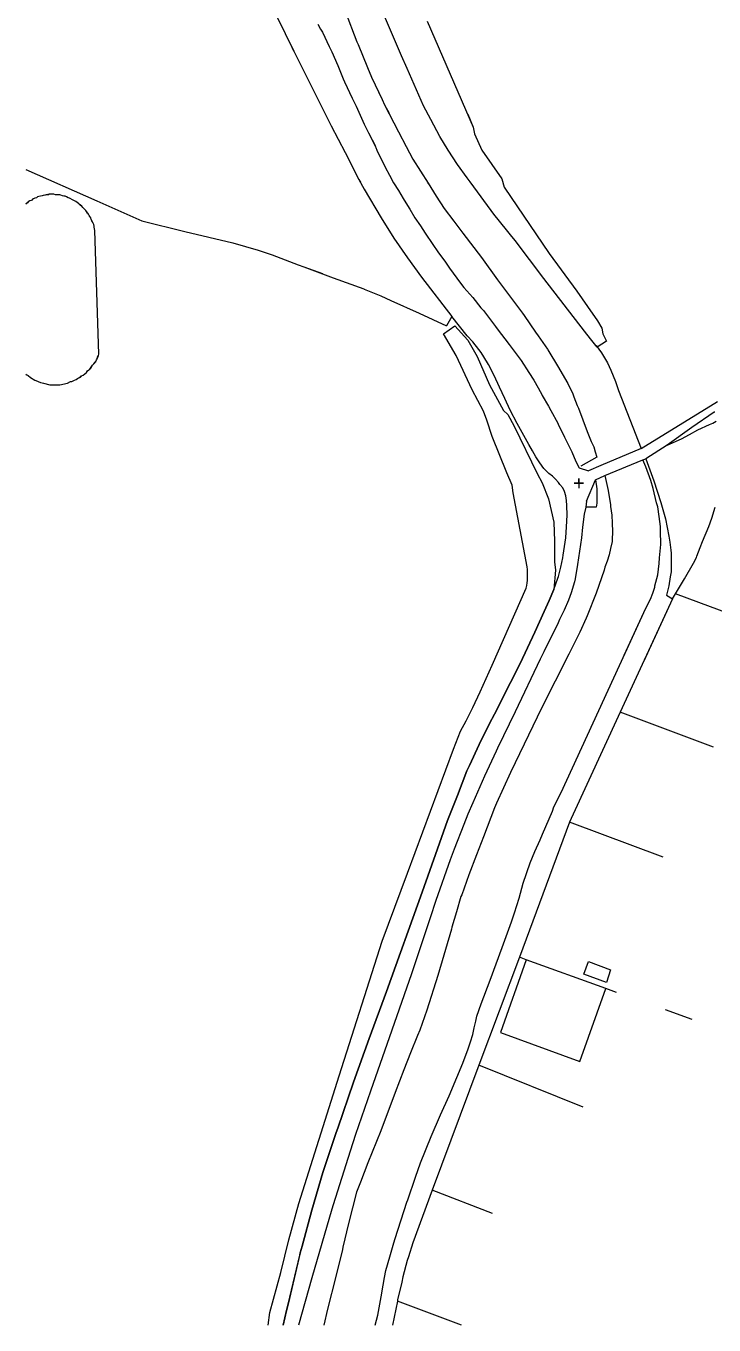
# Model space of a CAD drawing. Header units: millimetres. Extents: x 521005098 to 522149999836, y 174611071 to 175300000107.
# Drawn here: x 521550000236 to 521662250036, y 174699999600 to 174911895531 of the extents above; entities that cross this region are included whole.
import ezdxf

# ---------------------------------------------------------------- set-up
doc = ezdxf.new("R2010")
doc.units = ezdxf.units.MM
doc.header["$LTSCALE"] = 200
doc.header["$PDSIZE"] = 200
for name, color, linetype in [('0-35TEXT', 3, 'Continuous'), ('siteplan$0$0-35TEXT', 3, 'Continuous'), ('siteplan$0$siteplan$0$10', 1, 'Continuous'), ('siteplan$0$siteplan$0$11', 1, 'Continuous'), ('siteplan$0$siteplan$0$12', 1, 'Continuous'), ('siteplan$0$siteplan$0$13', 1, 'Continuous'), ('siteplan$0$siteplan$0$14', 1, 'Continuous'), ('siteplan$0$siteplan$0$15', 1, 'Continuous'), ('siteplan$0$siteplan$0$18', 1, 'Continuous'), ('siteplan$0$siteplan$0$20', 1, 'Continuous'), ('siteplan$0$siteplan$0$28', 1, 'Continuous'), ('siteplan$0$siteplan$0$35', 1, 'Continuous'), ('siteplan$0$siteplan$0$37', 1, 'Continuous'), ('siteplan$0$siteplan$0$39', 1, 'Continuous'), ('siteplan$0$siteplan$0$8', 1, 'Continuous'), ('siteplan$0$siteplan$0$9', 1, 'Continuous')]:
    doc.layers.add(name, color=color, linetype=linetype)
doc.layers.get('siteplan$0$0-35TEXT').off()

# ---------------------------------------------------------------- blocks, each defined once
blk = doc.blocks.new('siteplan$0$siteplan')
at = {"layer": 'siteplan$0$siteplan$0$10', "color": 8}
for p, q in [((21089.38, 74816.62), (21093.69, 74807.81)), ((21097.62, 74812.19), (21098.06, 74811.38)), ((21098.06, 74811.38), (21098.38, 74810.88)), ((21098.38, 74810.88), (21099.44, 74808.56)), ((21093.69, 74807.81), (21099.81, 74795.62)), ((21099.44, 74808.56), (21099.88, 74807.69)), ((21099.88, 74807.69), (21100.88, 74805.44)), ((21100.88, 74805.44), (21101.75, 74803.25)), ((21101.75, 74803.25), (21101.94, 74802.81)), ((21101.94, 74802.81), (21103.19, 74800.12)), ((21103.19, 74800.12), (21103.88, 74798.81)), ((21103.88, 74798.81), (21105.19, 74795.88)), ((21099.81, 74795.62), (21102.06, 74791.25)), ((21105.19, 74795.88), (21105.88, 74794.44)), ((21105.88, 74794.44), (21107, 74792.31)), ((21102.06, 74791.25), (21104.31, 74786.88)), ((21050, 74788.49), (21061.56, 74783.38)), ((21104.31, 74786.88), (21104.56, 74786.44)), ((21061.56, 74783.38), (21068.88, 74780.12)), ((21068.88, 74780.12), (21075.94, 74778.38)), ((21075.94, 74778.38), (21083.75, 74776.5)), ((21083.75, 74776.5), (21087.88, 74775.31)), ((21087.88, 74775.31), (21090.19, 74774.56)), ((21090.19, 74774.56), (21094.38, 74772.94)), ((21094.38, 74772.94), (21095.31, 74772.62)), ((21095.31, 74772.62), (21098.38, 74771.5)), ((21122, 74761.38), (21119.5, 74764.5)), ((21122.88, 74760.38), (21122, 74761.38)), ((21123.88, 74759.12), (21122.88, 74760.38)), ((21124.25, 74758.62), (21123.88, 74759.12)), ((21124.69, 74757.94), (21124.25, 74758.62)), ((21125.44, 74756.69), (21124.69, 74757.94)), ((21126.38, 74754.88), (21125.44, 74756.69)), ((21127.25, 74753), (21126.38, 74754.88)), ((21128.12, 74751.12), (21127.25, 74753)), ((21129, 74749.25), (21128.12, 74751.12)), ((21130.12, 74747.06), (21129, 74749.25)), ((21162.25, 74748.88), (21158.62, 74746.38)), ((21162.38, 74748.88), (21162.25, 74748.88)), ((21132.06, 74743.62), (21130.12, 74747.06)), ((21158.62, 74746.38), (21154.62, 74743.5)), ((21132.62, 74742.62), (21132.06, 74743.62)), ((21133.19, 74741.62), (21132.62, 74742.62)), ((21154.62, 74743.5), (21151.12, 74741.31)), ((21133.81, 74740.62), (21133.19, 74741.62)), ((21134.5, 74739.69), (21133.81, 74740.62)), ((21135.31, 74738.88), (21134.5, 74739.69)), ((21135.88, 74738.44), (21135.31, 74738.88)), ((21136.38, 74738), (21135.88, 74738.44)), ((21136.88, 74737.44), (21136.38, 74738)), ((21137.12, 74737.12), (21136.88, 74737.44)), ((21137.56, 74736.56), (21137.12, 74737.12)), ((21137.88, 74735.94), (21137.56, 74736.56)), ((21138.06, 74735.25), (21137.88, 74735.94)), ((21138.19, 74734.5), (21138.06, 74735.25)), ((21138.25, 74733.69), (21138.19, 74734.5)), ((21138.31, 74732.12), (21138.25, 74733.69)), ((21138.19, 74730.19), (21138.31, 74732.12)), ((21138.06, 74728.38), (21138.19, 74730.19)), ((21137.62, 74725.56), (21138.06, 74728.38)), ((21137.25, 74723.62), (21137.56, 74725.12)), ((21137.56, 74725.12), (21137.62, 74725.56)), ((21136.88, 74722.12), (21137.25, 74723.62)), ((21136.12, 74720), (21136.75, 74721.81)), ((21136.75, 74721.81), (21136.88, 74722.12)), ((21135.38, 74718.19), (21136.12, 74720)), ((21134.56, 74716.38), (21135.38, 74718.19)), ((21133, 74713), (21134.56, 74716.38)), ((21130.62, 74707.88), (21133, 74713)), ((21129.06, 74704.81), (21130.62, 74707.88)), ((21126.44, 74699.62), (21129.06, 74704.81)), ((21123.94, 74694.69), (21125.62, 74698.12)), ((21125.62, 74698.12), (21126.44, 74699.62)), ((21122.38, 74691.25), (21123.94, 74694.69)), ((21121.94, 74690.38), (21122.38, 74691.25)), ((21120.38, 74686.38), (21121.94, 74690.38)), ((21118.75, 74682.31), (21120.38, 74686.38)), ((21117.12, 74677.69), (21118.75, 74682.31)), ((21114.62, 74670.62), (21117.12, 74677.69)), ((21108.81, 74654.38), (21114.62, 74670.62)), ((21106, 74646.75), (21108.81, 74654.38)), ((21103.44, 74639.62), (21106, 74646.75)), ((21100.88, 74632.12), (21103.44, 74639.62)), ((21100.62, 74631.38), (21100.88, 74632.12)), ((21098.44, 74624.88), (21100.62, 74631.38)), ((21096.62, 74618.75), (21098.44, 74624.88)), ((21095.06, 74612.88), (21096.62, 74618.75)), ((21094.75, 74611.75), (21095.06, 74612.88)), ((21092.75, 74603.38), (21094.67, 74611.41)), ((21094.67, 74611.41), (21094.75, 74611.75)), ((21091.97, 74600), (21092.5, 74602.38)), ((21092.5, 74602.38), (21092.75, 74603.38))]:
    blk.add_line(p, q, dxfattribs=at)
at = {"layer": 'siteplan$0$siteplan$0$11', "color": 8}
for p, q in [((21143, 74759.75), (21143.88, 74758.56)), ((21143.88, 74758.56), (21144.88, 74756.94)), ((21144.88, 74756.94), (21145.44, 74755.75)), ((21145.44, 74755.75), (21146.19, 74753.88)), ((21146.19, 74753.88), (21146.69, 74752.44)), ((21146.69, 74752.44), (21150.38, 74743)), ((21151.12, 74740), (21150.62, 74741.12)), ((21151.94, 74737.75), (21151.12, 74740)), ((21144.44, 74738.56), (21145, 74736.12)), ((21145, 74736.12), (21145.38, 74733.81)), ((21152.31, 74736.44), (21151.94, 74737.75)), ((21152.88, 74734.12), (21152.31, 74736.44)), ((21145.38, 74733.81), (21145.38, 74733.5)), ((21153.06, 74733.44), (21152.88, 74734.12)), ((21145.38, 74733.5), (21145.56, 74732.12)), ((21145.56, 74732.12), (21145.62, 74730.81)), ((21153.31, 74731.88), (21153.06, 74733.44)), ((21153.5, 74730.25), (21153.31, 74731.88)), ((21145.62, 74730.81), (21145.69, 74729.44)), ((21145.69, 74729.44), (21145.62, 74728.06)), ((21153.5, 74729.56), (21153.5, 74730.25)), ((21153.56, 74727.31), (21153.5, 74729.56)), ((21145.62, 74727.81), (21145.38, 74726.69)), ((21145.62, 74728.06), (21145.62, 74727.81)), ((21153.38, 74725.12), (21153.56, 74727.31)), ((21145.12, 74725.62), (21144.81, 74724.62)), ((21145.38, 74726.69), (21145.12, 74725.62)), ((21153.31, 74724.19), (21153.38, 74725.12)), ((21144.31, 74723.12), (21143, 74719.38)), ((21144.44, 74723.62), (21144.31, 74723.12)), ((21144.81, 74724.62), (21144.44, 74723.62)), ((21153.06, 74722.38), (21153.31, 74724.19)), ((21152.62, 74720.56), (21153.06, 74722.38)), ((21143, 74719.38), (21141.56, 74715.69)), ((21151.88, 74718.38), (21152.25, 74719.38)), ((21152.25, 74719.38), (21152.62, 74720.38)), ((21152.62, 74720.38), (21152.62, 74720.56)), ((21137.31, 74686.88), (21151.12, 74716.94)), ((21151.12, 74716.94), (21151.88, 74718.38)), ((21141.38, 74715.31), (21140.38, 74713)), ((21141.56, 74715.69), (21141.38, 74715.31)), ((21140.38, 74713), (21139.19, 74710.75)), ((21139.19, 74710.75), (21138.56, 74709.44)), ((21138.56, 74709.44), (21134.12, 74700.62)), ((21134.12, 74700.62), (21131.25, 74694.75)), ((21131.25, 74694.75), (21129.06, 74690.12)), ((21129.06, 74690.12), (21126.75, 74685.12)), ((21126.75, 74685.12), (21126.44, 74684.38)), ((21136.12, 74684.5), (21137.31, 74686.88)), ((21126.44, 74684.38), (21124.62, 74679.62)), ((21134.25, 74680.06), (21135.88, 74683.81)), ((21135.88, 74683.81), (21136.12, 74684.5)), ((21124.62, 74679.62), (21123.5, 74676.69)), ((21133, 74677.25), (21133.88, 74679.12)), ((21133.88, 74679.12), (21134.25, 74680.06)), ((21123.5, 74676.69), (21122.25, 74673.44)), ((21132.25, 74675.38), (21133, 74677.25)), ((21131.12, 74672.06), (21132.25, 74675.38)), ((21122.25, 74673.44), (21121.12, 74670.19)), ((21121.12, 74670.19), (21120.94, 74669.88)), ((21130.44, 74669.62), (21131.12, 74672.06)), ((21120.94, 74669.88), (21120.25, 74667.38)), ((21129.69, 74667.25), (21130.44, 74669.62)), ((21120.25, 74667.38), (21119.5, 74664.88)), ((21129.19, 74665.75), (21129.69, 74667.25)), ((21119.44, 74664.56), (21117.19, 74657)), ((21119.5, 74664.88), (21119.44, 74664.56)), ((21127.69, 74661.56), (21129.19, 74665.75)), ((21125.75, 74656.25), (21127.69, 74661.56)), ((21117.19, 74657), (21115.38, 74651.38)), ((21124.25, 74652.38), (21125.75, 74656.25)), ((21115.38, 74651.38), (21114.25, 74648.12)), ((21123.56, 74650.38), (21124.25, 74652.38)), ((21123.12, 74648.5), (21123.38, 74649.56)), ((21123.38, 74649.56), (21123.56, 74650.38)), ((21113.88, 74647.25), (21112.75, 74644.38)), ((21114.25, 74648.12), (21113.88, 74647.25)), ((21122.5, 74646.19), (21122.88, 74647.38)), ((21122.88, 74647.38), (21123.12, 74648.5)), ((21121.25, 74642.69), (21122.12, 74645.06)), ((21122.12, 74645.06), (21122.5, 74646.19)), ((21112.75, 74644.38), (21111.62, 74641.62)), ((21120.31, 74640.38), (21121.25, 74642.69)), ((21111.62, 74641.62), (21110.25, 74637.94)), ((21119.06, 74637.38), (21120.31, 74640.38)), ((21110.25, 74637.94), (21107.88, 74631.69)), ((21117.62, 74634.31), (21119.06, 74637.38)), ((21116.12, 74630.75), (21117.62, 74634.31)), ((21107.88, 74631.69), (21105.75, 74626.44)), ((21114.38, 74626.44), (21116.12, 74630.75)), ((21105.75, 74626.44), (21104.56, 74623.31)), ((21113.56, 74624.12), (21114.38, 74626.44)), ((21112.31, 74620.44), (21113.56, 74624.12)), ((21103.94, 74621.69), (21102.62, 74616.56)), ((21104.56, 74623.31), (21103.94, 74621.69)), ((21110.25, 74614.12), (21112.12, 74620.06)), ((21112.12, 74620.06), (21112.31, 74620.44)), ((21102.62, 74616.56), (21101.69, 74612.69)), ((21109.38, 74611.12), (21110, 74613.38)), ((21110, 74613.38), (21110.25, 74614.12)), ((21101.62, 74612.31), (21100.56, 74607.94)), ((21101.69, 74612.69), (21101.62, 74612.31)), ((21108.69, 74608.88), (21109.38, 74611.12)), ((21108.5, 74607.75), (21108.69, 74608.88)), ((21100.56, 74607.94), (21099.19, 74602.56)), ((21107.94, 74604.62), (21108.25, 74606.5)), ((21108.25, 74606.5), (21108.5, 74607.75)), ((21107.38, 74601.62), (21107.94, 74604.62)), ((21099.19, 74602.56), (21098.58, 74600)), ((21106.99, 74600), (21107.38, 74601.62))]:
    blk.add_line(p, q, dxfattribs=at)
at = {"layer": 'siteplan$0$siteplan$0$12', "color": 8}
for p, q in [((21122.06, 74797.5), (21122.94, 74795.38)), ((21122.94, 74795.38), (21123.19, 74794.31)), ((21123.19, 74794.31), (21124.38, 74791.62)), ((21124.38, 74791.62), (21127.62, 74786.94)), ((21127.62, 74786.94), (21128, 74785.62)), ((21128, 74785.62), (21135.38, 74774.81)), ((21135.38, 74774.81), (21139.88, 74768.62)), ((21139.88, 74768.62), (21141.62, 74766.12)), ((21141.62, 74766.12), (21143.25, 74763.81)), ((21143.25, 74763.81), (21143.94, 74762.62)), ((21120.19, 74758.12), (21118.12, 74761.69)), ((21143.94, 74762.62), (21144.12, 74761.69)), ((21144.12, 74761.69), (21144.69, 74760.5)), ((21122.81, 74752.56), (21120.19, 74758.12)), ((21124.62, 74749.06), (21122.81, 74752.56)), ((21125.19, 74747.62), (21124.62, 74749.06)), ((21126.06, 74744.94), (21125.19, 74747.62)), ((21128.44, 74739), (21126.06, 74744.94)), ((21129.31, 74737), (21128.44, 74739)), ((21129.5, 74735.75), (21129.31, 74737)), ((21131.75, 74723.69), (21129.5, 74735.75)), ((21131.81, 74723.25), (21131.75, 74723.69)), ((21131.81, 74721.44), (21131.81, 74723.25)), ((21131.69, 74720.62), (21131.75, 74721.06)), ((21131.75, 74721.06), (21131.81, 74721.44)), ((21126.06, 74707.62), (21131.62, 74720.19)), ((21131.62, 74720.19), (21131.69, 74720.62)), ((21124.12, 74703.31), (21126.06, 74707.62)), ((21122.88, 74700.75), (21124.12, 74703.31)), ((21121.81, 74698.56), (21122.88, 74700.75)), ((21120.88, 74696.88), (21121.81, 74698.56)), ((21119.75, 74693.94), (21120.88, 74696.88)), ((21112.25, 74673.69), (21119.75, 74693.94)), ((21108.12, 74662.62), (21112.25, 74673.69)), ((21101.12, 74640.62), (21108.12, 74662.62)), ((21094.5, 74619.81), (21101.12, 74640.62)), ((21092.88, 74613.88), (21094.5, 74619.81)), ((21091.56, 74608.56), (21092.88, 74613.88)), ((21089.81, 74602.06), (21091.56, 74608.56)), ((21089.53, 74600), (21089.81, 74602.06))]:
    blk.add_line(p, q, dxfattribs=at)
at = {"layer": 'siteplan$0$siteplan$0$13', "color": 8}
for p, q in [((21114.88, 74798.88), (21112.19, 74804.94)), ((21106.44, 74803.44), (21108.12, 74799.88)), ((21108.12, 74799.88), (21108.5, 74799.06)), ((21108.5, 74799.06), (21110.75, 74794.62)), ((21116.06, 74796.62), (21114.88, 74798.88)), ((21117.5, 74793.88), (21116.06, 74796.62)), ((21110.75, 74794.62), (21112, 74792.25)), ((21118.88, 74791.62), (21117.5, 74793.88)), ((21112, 74792.25), (21113.12, 74790.19)), ((21120.38, 74789.31), (21118.88, 74791.62)), ((21113.12, 74790.19), (21114.38, 74788.19)), ((21122, 74787.12), (21120.38, 74789.31)), ((21114.38, 74788.19), (21115.62, 74786.25)), ((21122.44, 74786.5), (21122, 74787.12)), ((21115.62, 74786.25), (21116.94, 74784.12)), ((21126.5, 74781), (21122.44, 74786.5)), ((21116.94, 74784.12), (21118.25, 74782.12)), ((21118.25, 74782.12), (21119.81, 74780.06)), ((21126.81, 74780.62), (21126.5, 74781)), ((21129.06, 74777.81), (21126.81, 74780.62)), ((21119.81, 74780.06), (21121.25, 74778.12)), ((21121.25, 74778.12), (21124.31, 74774.12)), ((21129.81, 74776.88), (21129.06, 74777.81)), ((21134.5, 74770.69), (21129.81, 74776.88)), ((21124.31, 74774.12), (21126.94, 74770.5)), ((21126.94, 74770.5), (21129.19, 74767.44)), ((21141.12, 74762.12), (21134.5, 74770.69)), ((21129.19, 74767.44), (21131, 74765.06)), ((21131, 74765.06), (21131.25, 74764.69)), ((21131.25, 74764.69), (21133.12, 74761.94)), ((21118.12, 74761.69), (21119.94, 74763)), ((21119.94, 74763), (21122.06, 74760.62)), ((21133.12, 74761.94), (21133.56, 74761.38)), ((21133.56, 74761.38), (21135.06, 74759.19)), ((21142.12, 74760.88), (21141.12, 74762.12)), ((21122.06, 74760.62), (21123.62, 74758)), ((21135.06, 74759.19), (21135.12, 74759.06)), ((21135.12, 74759.06), (21136.88, 74756.19)), ((21143.19, 74759.5), (21142.12, 74760.88)), ((21144.69, 74760.5), (21143.19, 74759.5)), ((21123.62, 74758), (21125.62, 74753.38)), ((21136.88, 74756.19), (21137.88, 74754.5)), ((21125.62, 74753.38), (21127.88, 74749.19)), ((21137.88, 74754.5), (21138.38, 74753.56)), ((21138.38, 74753.56), (21139.19, 74751.88)), ((21139.19, 74751.88), (21139.38, 74751.38)), ((21139.38, 74751.38), (21139.94, 74750)), ((21127.88, 74749.19), (21128.62, 74748.5)), ((21128.62, 74748.5), (21129.62, 74746.62)), ((21139.94, 74750), (21140.12, 74749.56)), ((21140.12, 74749.56), (21141.56, 74745.75)), ((21129.62, 74746.62), (21133.38, 74738.88)), ((21141.56, 74745.75), (21142.19, 74744.12)), ((21142.19, 74744.12), (21142.62, 74743.25)), ((21142.62, 74743.25), (21142.88, 74742.44)), ((21142.88, 74742.44), (21143.12, 74741.56)), ((21143.12, 74741.56), (21140.5, 74740.12)), ((21133.38, 74738.88), (21134.19, 74737.38)), ((21134.19, 74737.38), (21135.25, 74734.75)), ((21135.25, 74734.75), (21136.12, 74730.94)), ((21136.12, 74730.94), (21136.25, 74727.88)), ((21136.25, 74727.88), (21136.25, 74724.5)), ((21136.38, 74723.12), (21136.12, 74720)), ((21136.25, 74724.5), (21136.38, 74723.12)), ((21136.12, 74720), (21135.38, 74718.19)), ((21135.38, 74718.19), (21134.56, 74716.38)), ((21134.56, 74716.38), (21133, 74713)), ((21133, 74713), (21130.62, 74707.88)), ((21130.62, 74707.88), (21129.06, 74704.81)), ((21129.06, 74704.81), (21126.44, 74699.62)), ((21125.62, 74698.12), (21123.94, 74694.69)), ((21126.44, 74699.62), (21125.62, 74698.12)), ((21123.94, 74694.69), (21122.38, 74691.25)), ((21122.38, 74691.25), (21121.94, 74690.38)), ((21121.94, 74690.38), (21120.38, 74686.38)), ((21120.38, 74686.38), (21118.75, 74682.31)), ((21118.75, 74682.31), (21117.12, 74677.69)), ((21117.12, 74677.69), (21114.62, 74670.62)), ((21114.62, 74670.62), (21108.81, 74654.38)), ((21108.81, 74654.38), (21106, 74646.75)), ((21106, 74646.75), (21103.44, 74639.62)), ((21103.44, 74639.62), (21100.88, 74632.12)), ((21100.88, 74632.12), (21100.62, 74631.38)), ((21100.62, 74631.38), (21098.44, 74624.88)), ((21098.44, 74624.88), (21096.62, 74618.75)), ((21096.62, 74618.75), (21095.06, 74612.88)), ((21095.06, 74612.88), (21094.75, 74611.75)), ((21094.75, 74611.75), (21092.75, 74603.38)), ((21092.5, 74602.38), (21091.97, 74600)), ((21092.75, 74603.38), (21092.5, 74602.38))]:
    blk.add_line(p, q, dxfattribs=at)
blk.add_point((21115.62, 74786.25), dxfattribs=at)
at = {"layer": 'siteplan$0$siteplan$0$14', "color": 8}
for p, q in [((21131.62, 74659.56), (21127.44, 74647.69)), ((21144.62, 74654.88), (21131.62, 74659.56)), ((21140.38, 74643), (21144.62, 74654.88)), ((21127.44, 74647.69), (21140.38, 74643))]:
    blk.add_line(p, q, dxfattribs=at)
at = {"layer": 'siteplan$0$siteplan$0$15', "color": 8}
for p, q in [((21053.81, 74784.44), (21053.75, 74784.38)), ((21054.56, 74784.44), (21053.81, 74784.44)), ((21054.81, 74784.38), (21054.56, 74784.44)), ((21050.25, 74783.06), (21050, 74782.85)), ((21050.38, 74783.19), (21050.25, 74783.06)), ((21050.62, 74783.38), (21050.38, 74783.19)), ((21050.88, 74783.44), (21050.62, 74783.38)), ((21051.06, 74783.62), (21050.88, 74783.44)), ((21051.25, 74783.69), (21051.06, 74783.62)), ((21051.44, 74783.81), (21051.25, 74783.69)), ((21051.69, 74783.88), (21051.44, 74783.81)), ((21051.88, 74784), (21051.69, 74783.88)), ((21052.12, 74784.06), (21051.88, 74784)), ((21052.38, 74784.12), (21052.12, 74784.06)), ((21052.62, 74784.19), (21052.38, 74784.12)), ((21052.81, 74784.25), (21052.62, 74784.19)), ((21053.56, 74784.38), (21052.81, 74784.25)), ((21053.75, 74784.38), (21053.56, 74784.38)), ((21055, 74784.38), (21054.81, 74784.38)), ((21055.25, 74784.38), (21055, 74784.38)), ((21055.5, 74784.38), (21055.25, 74784.38)), ((21055.69, 74784.31), (21055.5, 74784.38)), ((21055.94, 74784.19), (21055.69, 74784.31)), ((21056.19, 74784.12), (21055.94, 74784.19)), ((21056.38, 74784.12), (21056.19, 74784.12)), ((21056.62, 74784), (21056.38, 74784.12)), ((21056.88, 74783.88), (21056.62, 74784)), ((21057.12, 74783.81), (21056.88, 74783.88)), ((21057.69, 74783.5), (21057.12, 74783.81)), ((21057.94, 74783.38), (21057.69, 74783.5)), ((21058.12, 74783.25), (21057.94, 74783.38)), ((21058.56, 74782.94), (21058.12, 74783.25)), ((21058.69, 74782.81), (21058.56, 74782.94)), ((21058.88, 74782.62), (21058.69, 74782.81)), ((21059.12, 74782.5), (21058.88, 74782.62)), ((21059.25, 74782.31), (21059.12, 74782.5)), ((21059.75, 74781.81), (21059.25, 74782.31)), ((21059.88, 74781.62), (21059.75, 74781.81)), ((21060.06, 74781.38), (21059.88, 74781.62)), ((21060.19, 74781.19), (21060.06, 74781.38)), ((21060.31, 74781), (21060.19, 74781.19)), ((21060.44, 74780.81), (21060.31, 74781)), ((21060.56, 74780.62), (21060.44, 74780.81)), ((21060.62, 74780.38), (21060.56, 74780.62)), ((21060.75, 74780.12), (21060.62, 74780.38)), ((21060.88, 74779.94), (21060.75, 74780.12)), ((21060.94, 74779.75), (21060.88, 74779.94)), ((21061.06, 74779.5), (21060.94, 74779.75)), ((21061.12, 74779.25), (21061.06, 74779.5)), ((21061.12, 74779.06), (21061.12, 74779.25)), ((21061.25, 74778.56), (21061.12, 74779.06)), ((21061.88, 74758.38), (21061.25, 74778.56)), ((21061.06, 74756.81), (21061.19, 74757)), ((21061.19, 74757), (21061.38, 74757.19)), ((21061.38, 74757.19), (21061.5, 74757.44)), ((21061.5, 74757.44), (21061.62, 74757.62)), ((21061.62, 74757.62), (21061.69, 74757.88)), ((21061.69, 74757.88), (21061.81, 74758.12)), ((21061.81, 74758.12), (21061.88, 74758.38)), ((21050, 74755.06), (21050.12, 74755)), ((21050.12, 74755), (21050.38, 74754.88)), ((21050.38, 74754.88), (21050.75, 74754.56)), ((21058.88, 74754.62), (21059.06, 74754.81)), ((21059.06, 74754.81), (21059.31, 74754.94)), ((21059.31, 74754.94), (21059.88, 74755.38)), ((21059.88, 74755.38), (21060.06, 74755.62)), ((21060.06, 74755.62), (21060.25, 74755.81)), ((21060.25, 74755.81), (21060.44, 74755.94)), ((21060.44, 74755.94), (21060.62, 74756.12)), ((21060.62, 74756.12), (21060.88, 74756.56)), ((21060.88, 74756.56), (21061.06, 74756.81)), ((21050.75, 74754.56), (21051, 74754.38)), ((21051, 74754.38), (21051.19, 74754.31)), ((21051.19, 74754.31), (21051.44, 74754.12)), ((21051.44, 74754.12), (21051.62, 74754.06)), ((21051.62, 74754.06), (21052.38, 74753.75)), ((21052.38, 74753.75), (21052.62, 74753.69)), ((21052.62, 74753.69), (21052.88, 74753.62)), ((21052.88, 74753.62), (21053.88, 74753.38)), ((21053.88, 74753.38), (21054.38, 74753.38)), ((21054.38, 74753.38), (21054.62, 74753.38)), ((21054.62, 74753.38), (21054.94, 74753.38)), ((21054.94, 74753.38), (21055.25, 74753.38)), ((21055.25, 74753.38), (21055.5, 74753.38)), ((21055.5, 74753.38), (21056.75, 74753.62)), ((21056.75, 74753.62), (21057.25, 74753.88)), ((21057.25, 74753.88), (21057.5, 74753.88)), ((21057.5, 74753.88), (21057.69, 74754)), ((21057.69, 74754), (21057.94, 74754.12)), ((21057.94, 74754.12), (21058.19, 74754.25)), ((21058.19, 74754.25), (21058.38, 74754.38)), ((21058.38, 74754.38), (21058.62, 74754.5)), ((21058.62, 74754.5), (21058.88, 74754.62))]:
    blk.add_line(p, q, dxfattribs=at)
at = {"layer": 'siteplan$0$siteplan$0$18', "color": 8}
for p, q in [((21115.44, 74812.69), (21122.94, 74795.38)), ((21122.94, 74795.38), (21123.19, 74794.31)), ((21123.19, 74794.31), (21124.38, 74791.62)), ((21124.38, 74791.62), (21127.62, 74786.94)), ((21127.62, 74786.94), (21128, 74785.62)), ((21128, 74785.62), (21135.38, 74774.81)), ((21135.38, 74774.81), (21139.88, 74768.62)), ((21139.88, 74768.62), (21141.62, 74766.12)), ((21141.62, 74766.12), (21143.25, 74763.81)), ((21143.25, 74763.81), (21143.94, 74762.62)), ((21143.94, 74762.62), (21144.12, 74761.69)), ((21144.12, 74761.69), (21144.69, 74760.5))]:
    blk.add_line(p, q, dxfattribs=at)
at = {"layer": 'siteplan$0$siteplan$0$20', "color": 8}
for p, q in [((21151.12, 74741.31), (21152.44, 74737.69)), ((21140.25, 74739.81), (21141.75, 74739.31)), ((21152.44, 74737.69), (21153.56, 74734.19)), ((21153.56, 74734.19), (21154.31, 74731.5)), ((21154.31, 74731.5), (21154.88, 74728.69)), ((21161.38, 74730.25), (21161.88, 74731.62)), ((21161.88, 74731.62), (21162.44, 74733.38)), ((21160.38, 74727.81), (21161.38, 74730.25)), ((21154.88, 74728.69), (21155.06, 74727.69)), ((21155.06, 74727.69), (21155.19, 74726.38)), ((21160, 74726.81), (21160.38, 74727.81)), ((21155.19, 74726.38), (21155.25, 74725.88)), ((21155.25, 74725.88), (21155.25, 74722.88)), ((21158.88, 74724.25), (21159.38, 74725.19)), ((21159.38, 74725.19), (21159.44, 74725.44)), ((21159.44, 74725.44), (21160, 74726.81)), ((21157.44, 74721.69), (21158.88, 74724.25)), ((21155.12, 74722.06), (21154.88, 74720.56)), ((21155.25, 74722.88), (21155.12, 74722.06)), ((21155.94, 74719.25), (21157.44, 74721.69)), ((21154.88, 74720.56), (21154.5, 74719.06)), ((21154.5, 74719.06), (21155.5, 74718.44)), ((21155.5, 74718.44), (21155.94, 74719.25)), ((21155.5, 74718.44), (21150.74, 74708.15))]:
    blk.add_line(p, q, dxfattribs=at)
at = {"layer": 'siteplan$0$siteplan$0$28', "color": 8}
for p, q in [((21102.06, 74814.31), (21104, 74809.31)), ((21111.25, 74807), (21108.31, 74813.88)), ((21104, 74809.31), (21104.19, 74808.88)), ((21104.19, 74808.88), (21105.69, 74805.12)), ((21112.19, 74804.94), (21111.25, 74807)), ((21105.69, 74805.12), (21106.38, 74803.56)), ((21106.38, 74803.56), (21108.12, 74799.88)), ((21108.12, 74799.88), (21108.5, 74799.06)), ((21108.5, 74799.06), (21109.25, 74797.69))]:
    blk.add_line(p, q, dxfattribs=at)
at = {"layer": 'siteplan$0$siteplan$0$35', "color": 8}
for p, q in [((21053.81, 74784.44), (21052.81, 74784.25)), ((21054.56, 74784.44), (21053.81, 74784.44)), ((21054.81, 74784.38), (21054.56, 74784.44)), ((21050.25, 74783.06), (21050, 74782.89)), ((21050.38, 74783.19), (21050.25, 74783.06)), ((21050.62, 74783.38), (21050.38, 74783.19)), ((21050.88, 74783.44), (21050.62, 74783.38)), ((21051.06, 74783.62), (21050.88, 74783.44)), ((21051.44, 74783.81), (21051.06, 74783.62)), ((21051.69, 74783.88), (21051.44, 74783.81)), ((21051.88, 74784), (21051.69, 74783.88)), ((21052.12, 74784.06), (21051.88, 74784)), ((21052.38, 74784.12), (21052.12, 74784.06)), ((21052.62, 74784.19), (21052.38, 74784.12)), ((21052.81, 74784.25), (21052.62, 74784.19)), ((21055, 74784.38), (21054.81, 74784.38)), ((21055.25, 74784.38), (21055, 74784.38)), ((21055.5, 74784.38), (21055.25, 74784.38)), ((21055.69, 74784.31), (21055.5, 74784.38)), ((21055.94, 74784.19), (21055.69, 74784.31)), ((21056.19, 74784.12), (21055.94, 74784.19)), ((21056.38, 74784.12), (21056.19, 74784.12)), ((21056.62, 74784), (21056.38, 74784.12)), ((21056.88, 74783.88), (21056.62, 74784)), ((21057.12, 74783.81), (21056.88, 74783.88)), ((21057.69, 74783.5), (21057.12, 74783.81)), ((21057.94, 74783.38), (21057.69, 74783.5)), ((21058.12, 74783.25), (21057.94, 74783.38)), ((21058.56, 74782.94), (21058.12, 74783.25)), ((21058.69, 74782.81), (21058.56, 74782.94)), ((21059.12, 74782.5), (21058.69, 74782.81)), ((21059.25, 74782.31), (21059.12, 74782.5)), ((21059.75, 74781.81), (21059.25, 74782.31)), ((21060.19, 74781.19), (21059.75, 74781.81)), ((21060.31, 74781), (21060.19, 74781.19)), ((21060.44, 74780.81), (21060.31, 74781)), ((21060.62, 74780.38), (21060.44, 74780.81)), ((21060.75, 74780.12), (21060.62, 74780.38)), ((21060.94, 74779.75), (21060.75, 74780.12)), ((21061.06, 74779.5), (21060.94, 74779.75)), ((21061.12, 74779.25), (21061.06, 74779.5)), ((21061.12, 74779.06), (21061.12, 74779.25)), ((21061.25, 74778.56), (21061.12, 74779.06)), ((21061.88, 74758.38), (21061.25, 74778.56)), ((21061.06, 74756.81), (21061.38, 74757.19)), ((21061.38, 74757.19), (21061.5, 74757.44)), ((21061.5, 74757.44), (21061.62, 74757.62)), ((21061.62, 74757.62), (21061.81, 74758.12)), ((21061.81, 74758.12), (21061.88, 74758.38)), ((21050, 74755.09), (21050.12, 74755)), ((21050.12, 74755), (21050.38, 74754.88)), ((21050.38, 74754.88), (21050.75, 74754.56)), ((21058.62, 74754.5), (21059.06, 74754.81)), ((21059.06, 74754.81), (21059.31, 74754.94)), ((21059.31, 74754.94), (21059.88, 74755.38)), ((21059.88, 74755.38), (21060.06, 74755.62)), ((21060.06, 74755.62), (21060.25, 74755.81)), ((21060.25, 74755.81), (21060.44, 74755.94)), ((21060.44, 74755.94), (21060.88, 74756.56)), ((21060.88, 74756.56), (21061.06, 74756.81)), ((21050.75, 74754.56), (21051, 74754.38)), ((21051, 74754.38), (21051.19, 74754.31)), ((21051.19, 74754.31), (21051.44, 74754.12)), ((21051.44, 74754.12), (21051.62, 74754.06)), ((21051.62, 74754.06), (21052.38, 74753.75)), ((21052.38, 74753.75), (21052.62, 74753.69)), ((21052.62, 74753.69), (21052.88, 74753.62)), ((21052.88, 74753.62), (21053.88, 74753.38)), ((21053.88, 74753.38), (21054.38, 74753.38)), ((21054.38, 74753.38), (21054.62, 74753.38)), ((21054.62, 74753.38), (21054.94, 74753.38)), ((21054.94, 74753.38), (21055.25, 74753.38)), ((21055.25, 74753.38), (21055.5, 74753.38)), ((21055.5, 74753.38), (21056.75, 74753.62)), ((21056.75, 74753.62), (21057.25, 74753.88)), ((21057.25, 74753.88), (21057.5, 74753.88)), ((21057.5, 74753.88), (21057.69, 74754)), ((21057.69, 74754), (21057.94, 74754.12)), ((21057.94, 74754.12), (21058.19, 74754.25)), ((21058.19, 74754.25), (21058.38, 74754.38)), ((21058.38, 74754.38), (21058.62, 74754.5))]:
    blk.add_line(p, q, dxfattribs=at)
at = {"layer": 'siteplan$0$siteplan$0$37', "color": 8}
for p, q in [((21102.06, 74814.31), (21104, 74809.31)), ((21104, 74809.31), (21104.19, 74808.88)), ((21104.19, 74808.88), (21105.69, 74805.12)), ((21105.69, 74805.12), (21106.38, 74803.56)), ((21106.38, 74803.56), (21108.12, 74799.88)), ((21108.12, 74799.88), (21108.5, 74799.06)), ((21108.5, 74799.06), (21109.25, 74797.69))]:
    blk.add_line(p, q, dxfattribs=at)
at = {"layer": 'siteplan$0$siteplan$0$39', "color": 8}
for p, q in [((21140.19, 74737.31), (21140.19, 74738.09)), ((21140.19, 74738.09), (21140.19, 74736.53)), ((21140.19, 74737.31), (21139.41, 74737.31)), ((21139.41, 74737.31), (21140.97, 74737.31)), ((21140.97, 74737.31), (21140.19, 74737.31))]:
    blk.add_line(p, q, dxfattribs=at)
at = {"layer": 'siteplan$0$siteplan$0$8', "color": 8}
for p, q in [((21143, 74759.75), (21143.88, 74758.56)), ((21143.88, 74758.56), (21144.88, 74756.94)), ((21144.88, 74756.94), (21145.44, 74755.75)), ((21145.44, 74755.75), (21146.19, 74753.88)), ((21146.19, 74753.88), (21146.69, 74752.44)), ((21146.69, 74752.44), (21150.38, 74743)), ((21150.38, 74743), (21162.81, 74750.62)), ((21162.25, 74748.88), (21158.62, 74746.38)), ((21162.38, 74748.88), (21162.25, 74748.88)), ((21158.62, 74746.38), (21154.62, 74743.5)), ((21159.62, 74746), (21161.5, 74746.88)), ((21159.62, 74746), (21161.5, 74746.88)), ((21161.5, 74746.88), (21162.06, 74747.12)), ((21161.5, 74746.88), (21162.06, 74747.12)), ((21162.06, 74747.12), (21162.62, 74747.44)), ((21162.06, 74747.12), (21162.62, 74747.44)), ((21154.62, 74743.5), (21156.94, 74744.56)), ((21154.62, 74743.5), (21156.94, 74744.56)), ((21156.94, 74744.56), (21158.25, 74745.25)), ((21156.94, 74744.56), (21158.25, 74745.25)), ((21158.25, 74745.25), (21159.62, 74746)), ((21158.25, 74745.25), (21159.62, 74746)), ((21150.38, 74743), (21143.81, 74740.19)), ((21154.62, 74743.5), (21151.12, 74741.31)), ((21143.81, 74740.19), (21141.75, 74739.31)), ((21144.44, 74738.56), (21150.62, 74741.12)), ((21150.62, 74741.12), (21151.12, 74741.31)), ((21151.12, 74740), (21150.62, 74741.12)), ((21151.94, 74737.75), (21151.12, 74740)), ((21142.94, 74737.88), (21144.44, 74738.56)), ((21144.44, 74738.56), (21145, 74736.12)), ((21145, 74736.12), (21145.38, 74733.81)), ((21152.31, 74736.44), (21151.94, 74737.75)), ((21152.88, 74734.12), (21152.31, 74736.44)), ((21145.38, 74733.81), (21145.38, 74733.5)), ((21153.06, 74733.44), (21152.88, 74734.12)), ((21145.38, 74733.5), (21145.56, 74732.12)), ((21145.56, 74732.12), (21145.62, 74730.81)), ((21153.31, 74731.88), (21153.06, 74733.44)), ((21153.5, 74730.25), (21153.31, 74731.88)), ((21145.62, 74730.81), (21145.69, 74729.44)), ((21145.69, 74729.44), (21145.62, 74728.06)), ((21153.5, 74729.56), (21153.5, 74730.25)), ((21153.56, 74727.31), (21153.5, 74729.56)), ((21145.62, 74727.81), (21145.38, 74726.69)), ((21145.62, 74728.06), (21145.62, 74727.81)), ((21153.38, 74725.12), (21153.56, 74727.31)), ((21145.12, 74725.62), (21144.81, 74724.62)), ((21145.38, 74726.69), (21145.12, 74725.62)), ((21153.31, 74724.19), (21153.38, 74725.12)), ((21144.31, 74723.12), (21143, 74719.38)), ((21144.44, 74723.62), (21144.31, 74723.12)), ((21144.81, 74724.62), (21144.44, 74723.62)), ((21153.06, 74722.38), (21153.31, 74724.19)), ((21152.62, 74720.56), (21153.06, 74722.38)), ((21143, 74719.38), (21141.56, 74715.69)), ((21151.88, 74718.38), (21152.25, 74719.38)), ((21152.25, 74719.38), (21152.62, 74720.38)), ((21152.62, 74720.38), (21152.62, 74720.56)), ((21147.61, 74709.29), (21151.12, 74716.94)), ((21151.12, 74716.94), (21151.88, 74718.38)), ((21141.38, 74715.31), (21140.38, 74713)), ((21141.56, 74715.69), (21141.38, 74715.31)), ((21140.38, 74713), (21139.91, 74712.12))]:
    blk.add_line(p, q, dxfattribs=at)
at = {"layer": 'siteplan$0$siteplan$0$9', "color": 8}
for p, q in [((21093.38, 74808.38), (21093.69, 74807.81)), ((21093.69, 74807.81), (21099.81, 74795.62)), ((21100.81, 74805.56), (21100.88, 74805.44)), ((21100.88, 74805.44), (21101.75, 74803.25)), ((21101.75, 74803.25), (21101.94, 74802.81)), ((21101.94, 74802.81), (21103.19, 74800.12)), ((21103.19, 74800.12), (21103.88, 74798.81)), ((21103.88, 74798.81), (21105.19, 74795.88)), ((21099.81, 74795.62), (21102.06, 74791.25)), ((21105.19, 74795.88), (21105.88, 74794.44)), ((21105.88, 74794.44), (21107.06, 74792.06)), ((21102.06, 74791.25), (21104.31, 74786.88)), ((21107.06, 74792.06), (21107.25, 74791.62)), ((21107.25, 74791.62), (21108.62, 74788.88)), ((21108.62, 74788.88), (21109.31, 74787.56)), ((21050, 74788.49), (21061.56, 74783.38)), ((21104.31, 74786.88), (21105.19, 74785.25)), ((21109.31, 74787.56), (21109.94, 74786.31)), ((21105.19, 74785.25), (21107.94, 74780.62)), ((21109.94, 74786.31), (21110.75, 74785.06)), ((21110.75, 74785.06), (21111.56, 74783.75)), ((21061.56, 74783.38), (21068.88, 74780.12)), ((21111.56, 74783.75), (21111.69, 74783.5)), ((21111.69, 74783.5), (21112.62, 74782)), ((21107.94, 74780.62), (21110, 74777.31)), ((21112.62, 74782), (21113.44, 74780.62)), ((21113.44, 74780.62), (21114.38, 74779.31)), ((21068.88, 74780.12), (21075.94, 74778.38)), ((21075.94, 74778.38), (21083.75, 74776.5)), ((21114.38, 74779.31), (21115.12, 74778.12)), ((21115.12, 74778.12), (21116.38, 74776.25)), ((21083.75, 74776.5), (21087.88, 74775.31)), ((21110, 74777.31), (21112.25, 74774.06)), ((21116.38, 74776.25), (21117.19, 74775.06)), ((21087.88, 74775.31), (21090.19, 74774.56)), ((21090.19, 74774.56), (21094.38, 74772.94)), ((21112.25, 74774.06), (21114.5, 74770.94)), ((21117.19, 74775.06), (21118.44, 74773.38)), ((21094.38, 74772.94), (21095.31, 74772.62)), ((21095.31, 74772.62), (21100.12, 74770.81)), ((21118.44, 74773.38), (21119.12, 74772.38)), ((21119.12, 74772.38), (21120.88, 74769.94)), ((21100.12, 74770.81), (21105.12, 74769)), ((21114.5, 74770.94), (21119.5, 74764.5)), ((21120.88, 74769.94), (21121.44, 74769.25)), ((21105.12, 74769), (21105.19, 74768.94)), ((21105.19, 74768.94), (21107.88, 74767.88)), ((21107.88, 74767.88), (21109.5, 74767.12)), ((21121.44, 74769.25), (21122.88, 74767.62)), ((21122.88, 74767.62), (21124.19, 74765.94)), ((21109.5, 74767.12), (21114.12, 74765.06)), ((21124.19, 74765.94), (21124.62, 74765.5)), ((21124.62, 74765.5), (21126.62, 74762.88)), ((21114.12, 74765.06), (21118.62, 74763)), ((21119.5, 74764.5), (21118.62, 74763)), ((21126.62, 74762.88), (21126.88, 74762.5)), ((21126.88, 74762.5), (21128.81, 74759.94)), ((21128.81, 74759.94), (21130.62, 74757.56)), ((21130.62, 74757.56), (21130.81, 74757.31)), ((21130.81, 74757.31), (21132.06, 74755.38)), ((21132.06, 74755.38), (21132.88, 74754.12)), ((21132.88, 74754.12), (21133.56, 74752.88)), ((21133.56, 74752.88), (21134.19, 74751.69)), ((21134.19, 74751.69), (21134.19, 74751.62)), ((21134.19, 74751.62), (21135.25, 74749.88)), ((21150.38, 74743), (21162.81, 74750.62)), ((21135.25, 74749.88), (21135.62, 74749.19)), ((21135.62, 74749.19), (21136.75, 74747.12)), ((21136.75, 74747.12), (21136.81, 74746.94)), ((21136.81, 74746.94), (21137.88, 74744.81)), ((21137.88, 74744.81), (21139.06, 74742.44)), ((21139.06, 74742.44), (21139.69, 74740.88)), ((21150.38, 74743), (21143.81, 74740.19)), ((21139.69, 74740.88), (21140.25, 74739.81)), ((21143.81, 74740.19), (21141.75, 74739.31)), ((21144.44, 74738.56), (21150.62, 74741.12)), ((21150.62, 74741.12), (21151.12, 74741.31)), ((21151.12, 74741.31), (21152.44, 74737.69)), ((21140.25, 74739.81), (21141.75, 74739.31)), ((21141.44, 74734.38), (21142.94, 74737.88)), ((21142.94, 74737.88), (21144.44, 74738.56)), ((21142.94, 74737.88), (21143.12, 74736.38)), ((21143.12, 74736.38), (21143.12, 74735.38)), ((21152.44, 74737.69), (21153.56, 74734.19)), ((21141.44, 74734.38), (21141.31, 74733.38)), ((21143.12, 74734.06), (21143, 74733.38)), ((21143.12, 74735.38), (21143.12, 74734.06)), ((21153.56, 74734.19), (21154.31, 74731.5)), ((21141.06, 74732.25), (21140.81, 74730.12)), ((21141.31, 74733.38), (21141.06, 74732.25)), ((21143, 74733.38), (21141.31, 74733.38)), ((21154.31, 74731.5), (21154.88, 74728.69)), ((21161.38, 74730.25), (21161.88, 74731.62)), ((21161.88, 74731.62), (21162.44, 74733.38)), ((21140.81, 74730.12), (21140.62, 74728.38)), ((21160.38, 74727.81), (21161.38, 74730.25)), ((21140.62, 74728.38), (21140.12, 74725.12)), ((21154.88, 74728.69), (21155.06, 74727.69)), ((21155.06, 74727.69), (21155.19, 74726.38)), ((21160, 74726.81), (21160.38, 74727.81)), ((21140.12, 74725.12), (21140, 74724.06)), ((21155.19, 74726.38), (21155.25, 74725.88)), ((21155.25, 74725.88), (21155.25, 74722.88)), ((21158.88, 74724.25), (21159.38, 74725.19)), ((21159.38, 74725.19), (21159.44, 74725.44)), ((21159.44, 74725.44), (21160, 74726.81)), ((21140, 74724.06), (21139.62, 74721.69)), ((21157.44, 74721.69), (21158.88, 74724.25)), ((21139.5, 74721.25), (21138.94, 74719.44)), ((21139.62, 74721.69), (21139.5, 74721.25)), ((21155.12, 74722.06), (21154.88, 74720.56)), ((21155.25, 74722.88), (21155.12, 74722.06)), ((21155.94, 74719.25), (21157.44, 74721.69)), ((21138.94, 74719.44), (21138.5, 74718.25)), ((21154.88, 74720.56), (21154.5, 74719.06)), ((21154.5, 74719.06), (21155.5, 74718.44)), ((21155.5, 74718.44), (21155.94, 74719.25)), ((21174.62, 74712.38), (21155.94, 74719.25)), ((21138.5, 74718.25), (21137.81, 74716.62)), ((21155.5, 74718.44), (21146.94, 74699.94)), ((21136.81, 74714.56), (21134.5, 74709.81)), ((21137.06, 74715.06), (21136.81, 74714.56)), ((21137.81, 74716.62), (21137.06, 74715.06)), ((21133.88, 74708.62), (21129.81, 74700)), ((21134.5, 74709.81), (21133.88, 74708.62)), ((21129.81, 74700), (21126.94, 74694.12)), ((21146.94, 74699.94), (21138.94, 74682.62)), ((21162.14, 74694.28), (21146.94, 74699.94)), ((21126.69, 74693.62), (21124.81, 74689.5)), ((21126.94, 74694.12), (21126.69, 74693.62)), ((21124.81, 74689.5), (21122.88, 74685.19)), ((21122.88, 74685.19), (21122.06, 74683.31)), ((21122.06, 74683.31), (21121.43, 74681.65)), ((21121.43, 74681.65), (21119.88, 74677.62)), ((21138.69, 74682), (21130.5, 74660)), ((21138.94, 74682.62), (21138.69, 74682)), ((21153.96, 74676.3), (21138.69, 74682)), ((21119.88, 74677.62), (21119.19, 74675.88)), ((21119.19, 74675.88), (21116.88, 74669.25)), ((21116.88, 74669.25), (21115.94, 74666.44)), ((21115.94, 74666.44), (21112.88, 74657.31)), ((21130.5, 74660), (21123.88, 74642.38)), ((21131.62, 74659.56), (21130.5, 74660)), ((21112.88, 74657.31), (21109.69, 74648.12)), ((21141, 74657.25), (21141.75, 74659.31)), ((21141.75, 74659.31), (21145.38, 74657.94)), ((21145.38, 74657.94), (21144.69, 74655.88)), ((21144.69, 74655.88), (21141, 74657.25)), ((21146.36, 74654.26), (21144.62, 74654.88)), ((21158.66, 74649.85), (21154.32, 74651.4)), ((21109.69, 74648.12), (21106.19, 74638.12)), ((21123.88, 74642.38), (21116.25, 74622)), ((21140.92, 74635.53), (21123.88, 74642.38)), ((21106.19, 74638.12), (21103.75, 74631.06)), ((21103.75, 74631.06), (21102.88, 74628.38)), ((21102.88, 74628.38), (21100.12, 74619.62)), ((21116.25, 74622), (21113.12, 74613.38)), ((21126.1, 74618.19), (21116.25, 74622)), ((21100.12, 74619.62), (21099.88, 74618.88)), ((21099.88, 74618.88), (21096.62, 74607.69)), ((21113.12, 74613.38), (21112.38, 74611.12)), ((21112.38, 74611.12), (21112.19, 74610.5)), ((21112.19, 74610.5), (21111.5, 74607.88)), ((21096.62, 74607.69), (21094.47, 74600)), ((21111.31, 74607), (21110.62, 74604.12)), ((21111.5, 74607.88), (21111.31, 74607)), ((21110.62, 74603.88), (21109.8, 74600)), ((21110.62, 74604.12), (21110.62, 74603.88)), ((21121.04, 74600), (21110.62, 74603.88))]:
    blk.add_line(p, q, dxfattribs=at)
blk = doc.blocks.new('siteplan')
at = {"layer": 'siteplan$0$0-35TEXT', "xscale": 1000, "yscale": 1000, "zscale": 1000}
blk.add_blockref('siteplan$0$siteplan', (500000000, 100000000), dxfattribs=at)

msp = doc.modelspace()

# ---------------------------------------------------------------- block references
at = {"layer": '0-35TEXT', "xscale": 1000, "yscale": 1000, "zscale": 1000}
msp.add_blockref('siteplan', (500000094.73971, 99999891.38169), dxfattribs=at)

doc.saveas('drawing.dxf')
